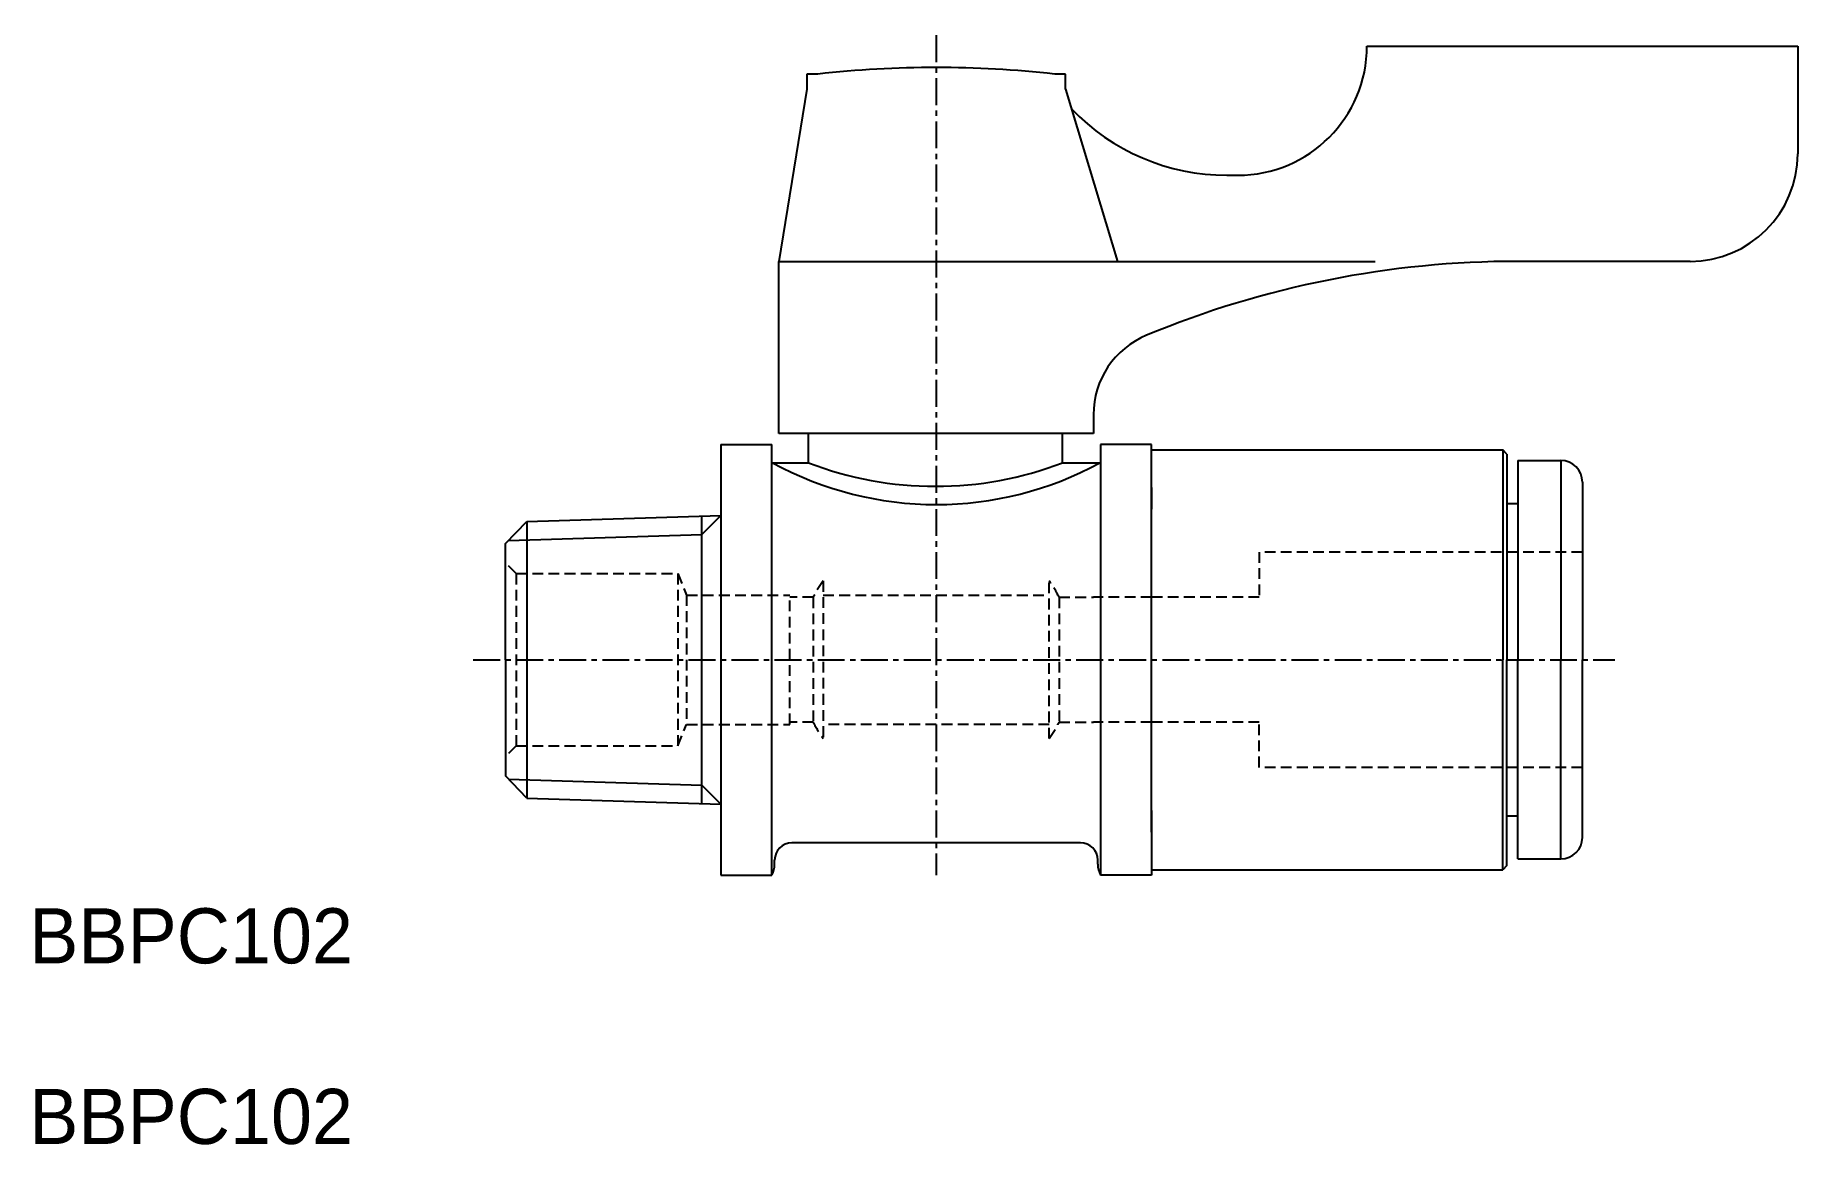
# Model space of a CAD drawing. Extents: x 363.4 to 445.2, y 309.5 to 361.1.
import ezdxf

# ---------------------------------------------------------------- set-up
doc = ezdxf.new("R2010")
doc.units = 0
doc.linetypes.add('CENTER', pattern=[2, 1.25, -0.25, 0.25, -0.25])
doc.linetypes.add('DASHED', pattern=[0.75, 0.5, -0.25])
doc.layers.get('0').update_dxf_attribs({"linetype": 'CONTINUOUS'})
doc.layers.add('CENTER', color=1, linetype='CENTER')

msp = doc.modelspace()

# ---------------------------------------------------------------- linework, layer by layer
at = {"color": 7, "linetype": 'CONTINUOUS'}
for p, q in [((425.245, 360.571), (445.245, 360.571)), ((425.245, 360.571), (425.245, 360.571)), ((445.245, 360.571), (445.245, 355.571)), ((399.745, 359.271), (399.245, 359.271)), ((399.245, 359.271), (399.245, 358.571)), ((411.245, 359.271), (410.745, 359.271)), ((411.245, 358.571), (411.245, 359.271)), ((399.245, 358.571), (397.945, 350.571)), ((411.245, 358.571), (413.668, 350.571)), ((418.745, 354.571), (419.245, 354.571)), ((397.911, 350.571), (425.625, 350.571)), ((397.945, 342.571), (397.945, 350.571)), ((440.245, 350.571), (432.245, 350.571)), ((412.545, 343.446), (412.545, 342.571)), ((395.245, 342.071), (395.245, 322.071)), ((395.245, 342.071), (397.611, 342.071)), ((397.611, 322.071), (397.611, 342.071)), ((412.545, 342.571), (397.945, 342.571)), ((399.311, 341.218), (399.311, 342.571)), ((411.111, 341.218), (411.111, 342.571)), ((415.245, 342.071), (412.879, 342.071)), ((412.879, 342.071), (412.879, 322.071)), ((415.245, 339.071), (415.245, 342.071)), ((415.245, 341.821), (431.545, 341.821)), ((431.745, 341.621), (431.545, 341.821)), ((431.545, 341.821), (431.545, 332.071)), ((431.745, 341.621), (431.745, 332.071)), ((432.245, 341.321), (434.245, 341.321)), ((432.245, 341.321), (432.245, 332.071)), ((434.245, 341.321), (434.245, 332.071)), ((397.648, 341.218), (399.311, 341.218)), ((411.111, 341.218), (412.845, 341.218)), ((415.245, 340.071), (415.245, 339.071)), ((415.245, 340.071), (415.245, 339.071)), ((435.245, 340.321), (435.245, 332.071)), ((386.244, 338.493), (395.245, 338.774)), ((415.245, 325.071), (415.245, 339.071)), ((431.745, 339.321), (432.245, 339.321)), ((385.245, 337.462), (386.244, 338.493)), ((386.244, 338.493), (386.244, 325.649)), ((394.361, 325.396), (394.361, 338.747)), ((385.245, 332.071), (385.245, 337.462)), ((385.245, 332.071), (385.245, 326.68)), ((431.545, 322.321), (431.545, 332.071)), ((431.745, 322.521), (431.745, 332.071)), ((432.245, 322.821), (432.245, 332.071)), ((434.245, 322.821), (434.245, 332.071)), ((435.245, 323.821), (435.245, 332.071)), ((386.244, 325.649), (385.245, 326.68)), ((386.244, 325.649), (395.245, 325.368)), ((415.245, 324.071), (415.245, 325.071)), ((415.245, 325.071), (415.245, 322.071)), ((415.245, 324.071), (415.245, 325.071)), ((431.745, 324.821), (432.245, 324.821)), ((411.945, 323.571), (398.545, 323.571)), ((397.745, 322.571), (397.745, 322.771)), ((412.745, 322.571), (412.745, 322.771)), ((431.745, 322.521), (431.545, 322.321)), ((432.245, 322.821), (434.245, 322.821)), ((395.245, 322.071), (397.611, 322.071)), ((415.245, 322.071), (412.879, 322.071)), ((415.245, 322.321), (431.545, 322.321))]:
    msp.add_line(p, q, dxfattribs=at)
at = {"color": 3, "linetype": 'CONTINUOUS'}
for p, q in [((395.245, 338.774), (394.361, 337.89)), ((385.388, 337.61), (394.361, 337.89)), ((385.388, 326.532), (394.361, 326.252)), ((395.245, 325.368), (394.361, 326.252))]:
    msp.add_line(p, q, dxfattribs=at)
at = {"color": 3, "linetype": 'DASHED'}
for p, q in [((385.745, 336.071), (385.245, 336.571)), ((435.245, 337.071), (420.245, 337.071)), ((420.245, 337.071), (420.245, 334.971)), ((385.745, 336.071), (385.745, 328.071)), ((385.745, 336.071), (393.245, 336.071)), ((393.245, 336.071), (393.245, 328.071)), ((393.245, 336.071), (393.659, 335.071)), ((399.995, 335.731), (399.995, 328.411)), ((410.495, 328.411), (410.495, 335.731)), ((393.659, 335.071), (398.445, 335.071)), ((393.659, 335.071), (393.659, 329.071)), ((398.445, 329.071), (398.445, 335.071)), ((399.54, 334.971), (398.445, 334.971)), ((399.54, 334.971), (399.54, 329.171)), ((399.995, 335.071), (410.495, 335.071)), ((410.95, 334.971), (412.545, 334.971)), ((410.95, 334.971), (410.95, 329.171)), ((415.245, 334.971), (412.545, 334.971)), ((420.245, 334.971), (415.245, 334.971)), ((393.245, 328.071), (393.659, 329.071)), ((393.659, 329.071), (398.445, 329.071)), ((399.54, 329.171), (398.445, 329.171)), ((410.495, 329.071), (399.995, 329.071)), ((410.95, 329.171), (412.545, 329.171)), ((415.245, 329.171), (412.545, 329.171)), ((420.245, 329.171), (415.245, 329.171)), ((420.245, 327.071), (420.245, 329.171)), ((385.745, 328.071), (385.245, 327.571)), ((385.745, 328.071), (393.245, 328.071)), ((435.245, 327.071), (420.245, 327.071))]:
    msp.add_line(p, q, dxfattribs=at)
at = {"color": 7, "linetype": 'CONTINUOUS'}
for centre, radius, start, end in [((419.245, 360.571), 6, 270, 0), ((405.245, 309.004), 50.567, 83.75574, 96.24426), ((418.745, 364.571), 10, 223.76009, 270), ((440.245, 355.571), 5, 270, 0), ((432.245, 305.571), 45, 90, 112.5151), ((416.545, 343.446), 4, 112.5151, 180), ((434.245, 340.321), 1, 0, 90), ((405.247, 355.138), 15.859, 241.36939, 298.63061), ((405.211, 356.572), 16.448, 248.97945, 291.02055), ((398.545, 322.771), 0.8, 90, 180), ((411.945, 322.771), 0.8, 0, 90), ((434.245, 323.821), 1, 270, 360), ((396.745, 322.571), 1, 330, 0), ((413.745, 322.571), 1, 180, 210)]:
    msp.add_arc(centre, radius, start, end, dxfattribs=at)
at = {"color": 3, "linetype": 'DASHED'}
for start, end in [(145.11609, 153.05564), (26.94436, 34.88391), (206.94436, 214.88391), (325.11609, 333.05564)]:
    msp.add_arc((405.245, 332.071), 6.4, start, end, dxfattribs=at)
at = {"layer": 'CENTER', "color": 1, "linetype": 'CENTER'}
for p, q in [((405.245, 361.071), (405.245, 322.071)), ((383.745, 332.071), (436.745, 332.071))]:
    msp.add_line(p, q, dxfattribs=at)

# ---------------------------------------------------------------- texts
at = {"color": 7, "linetype": 'CONTINUOUS'}
for p in [(363.135, 317.97), (363.135, 309.584)]:
    msp.add_text('BBPC102', height=2.5597, dxfattribs=at).set_placement(p)

doc.saveas('drawing.dxf')
